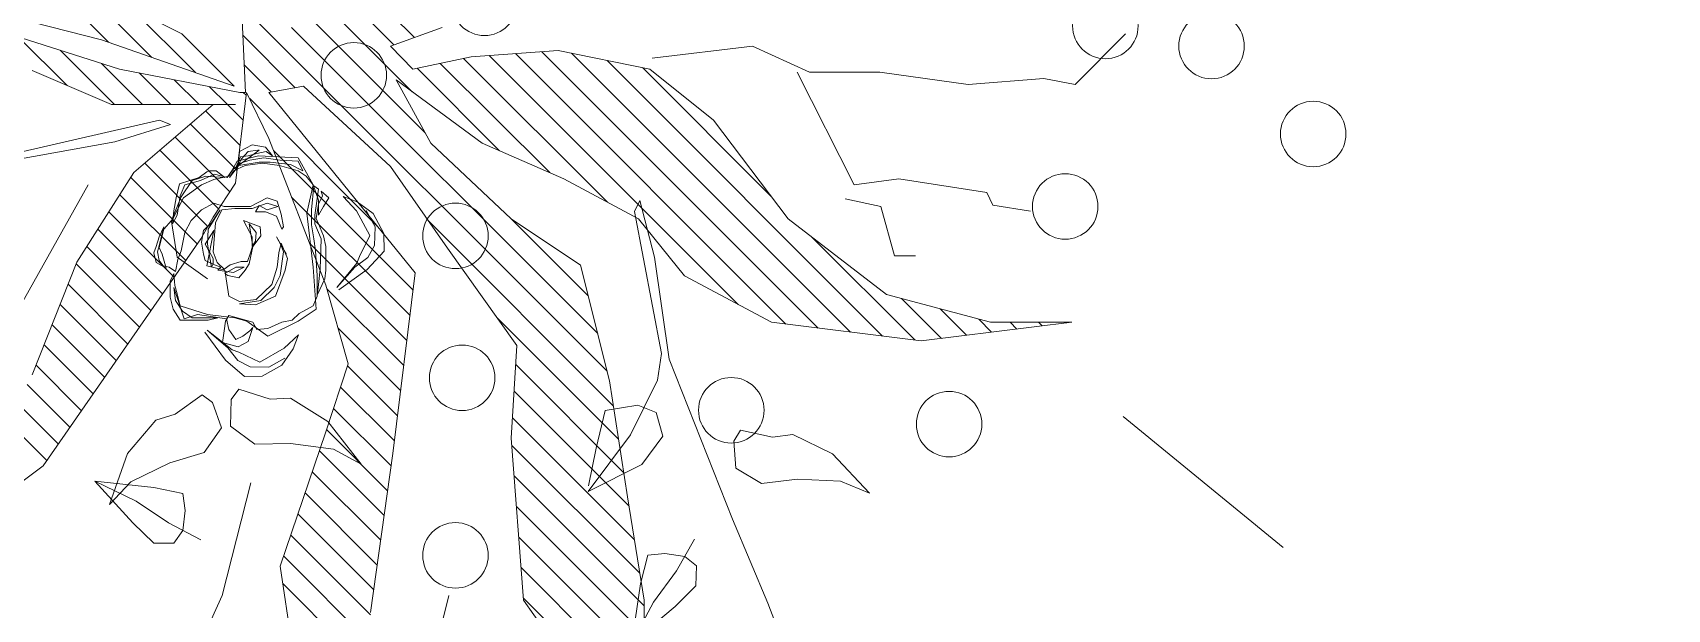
# Model space of a CAD drawing. Header units: millimetres. Extents: x -122165 to 59500, y -31598 to 53500.
# Drawn here: x 16509.1 to 16935.1, y 222.1 to 372.4 of the extents above; entities that cross this region are included whole.
import ezdxf

# ---------------------------------------------------------------- set-up
doc = ezdxf.new("R2010")
doc.units = ezdxf.units.MM
doc.header["$MEASUREMENT"] = 0
for name, color, linetype, lineweight in [('ARC_A_ R.C.C', 162, 'Continuous', 40), ('ARC_A_R.C.C. Hatch', 8, 'Continuous', 5), ('Lan_Planter', 74, 'Continuous', 13)]:
    doc.layers.add(name, color=color, linetype=linetype, lineweight=lineweight)

# ---------------------------------------------------------------- blocks, each defined once
blk = doc.blocks.new('ARC$1$Existing Layout$0$col gf 180116')
at = {"layer": 'ARC_A_R.C.C. Hatch'}
h = blk.add_hatch(color=256, dxfattribs=at)
h.dxf.hatch_style = 1
h.paths.add_polyline_path([(201.73999, 26.78621), (202.64, 26.78621), (202.64, 26.48621), (201.73999, 26.48621)])
edge = h.paths.add_edge_path()
edge.add_line((216.33999, 22.98621), (216.13999, 22.98621))
edge.add_line((216.13999, 22.98621), (216.13999, 25.58621))
edge.add_line((216.13999, 25.58621), (218.33999, 25.58621))
edge.add_line((218.33999, 25.58621), (218.33999, 22.98621))
edge.add_line((218.33999, 22.98621), (218.03999, 22.98621))
h.paths.add_polyline_path([(207.13999, 25.88621), (207.43999, 25.88621), (207.43999, 26.78621), (207.13999, 26.78621)])
h.paths.add_polyline_path([(208.03999, 20.48621), (208.03999, 20.78621), (207.13999, 20.78621), (207.13999, 20.48621)])
h.paths.add_polyline_path([(202.63999, 32.78621), (202.63999, 32.48621), (201.73999, 32.48621), (201.73999, 32.78621)])
h.paths.add_polyline_path([(191.23999, 20.48621), (191.23999, 20.78621), (190.33999, 20.78621), (190.33999, 20.48621)])
h.paths.add_polyline_path([(184.03999, 20.48621), (184.03999, 20.78621), (183.13999, 20.78621), (183.13999, 20.48621)])
h.paths.add_polyline_path([(220.63999, 14.18621), (220.33999, 14.18621), (220.33999, 13.28621), (220.63999, 13.28621)])
h.paths.add_polyline_path([(220.63999, 20.48621), (220.63999, 20.78621), (219.73999, 20.78621), (219.73999, 20.48621)])
h.paths.add_polyline_path([(220.63999, 25.28621), (220.63999, 25.58621), (219.73999, 25.58621), (219.73999, 25.28621)])
h.paths.add_polyline_path([(220.63999, 32.78621), (220.63999, 32.48621), (219.73999, 32.48621), (219.73999, 32.78621)])
h.paths.add_polyline_path([(220.33999, 37.28621), (220.63999, 37.28621), (220.63999, 38.18621), (220.33999, 38.18621)])
h.paths.add_polyline_path([(201.13999, 43.28621), (201.43999, 43.28621), (201.43999, 44.18621), (201.13999, 44.18621)])
h.paths.add_polyline_path([(196.33999, 43.28621), (196.63999, 43.28621), (196.63999, 44.18621), (196.33999, 44.18621)])
h.paths.add_polyline_path([(190.33999, 43.28621), (190.63999, 43.28621), (190.63999, 44.18621), (190.33999, 44.18621)])
h.paths.add_polyline_path([(207.13999, 43.28621), (207.43999, 43.28621), (207.43999, 44.18621), (207.13999, 44.18621)])
h.paths.add_polyline_path([(220.63999, 56.78621), (220.33999, 56.78621), (220.33999, 55.88621), (220.63999, 55.88621)])
h.paths.add_polyline_path([(220.33999, 50.78621), (220.63999, 50.78621), (220.63999, 49.88621), (220.33999, 49.88621)])
h.paths.add_polyline_path([(226.33999, 50.78621), (226.63999, 50.78621), (226.63999, 49.88621), (226.33999, 49.88621)])
h.paths.add_polyline_path([(220.33999, 43.28621), (220.63999, 43.28621), (220.63999, 44.18621), (220.33999, 44.18621)])
h.paths.add_polyline_path([(232.63999, 44.18621), (232.63999, 43.88621), (231.73999, 43.88621), (231.73999, 44.18621)])
h.paths.add_polyline_path([(232.63999, 50.48621), (232.63999, 50.78621), (231.73999, 50.78621), (231.73999, 50.48621)])
h.paths.add_polyline_path([(232.63999, 55.88621), (232.63999, 56.18621), (231.73999, 56.18621), (231.73999, 55.88621)])
h.paths.add_polyline_path([(213.13999, 43.28621), (213.43999, 43.28621), (213.43999, 44.18621), (213.13999, 44.18621)])
h.paths.add_polyline_path([(226.63999, 7.88621), (226.63999, 8.18621), (225.73999, 8.18621), (225.73999, 7.88621)])
h.paths.add_polyline_path([(226.63999, 13.28621), (226.63999, 13.58621), (225.73999, 13.58621), (225.73999, 13.28621)])
h.paths.add_polyline_path([(201.73999, 20.78621), (201.73999, 20.48621), (202.63999, 20.48621), (202.63999, 20.78621)])
h.paths.add_polyline_path([(184.03999, 25.88621), (184.03999, 26.18621), (183.13999, 26.18621), (183.13999, 25.88621)])
h.paths.add_polyline_path([(183.13999, 14.18621), (183.13999, 13.88621), (184.03999, 13.88621), (184.03999, 14.18621)])
h.paths.add_polyline_path([(202.63999, 13.88621), (202.63999, 14.18621), (201.73999, 14.18621), (201.73999, 13.88621)])
h.paths.add_polyline_path([(196.33999, 13.28621), (196.63999, 13.28621), (196.63999, 14.18621), (196.33999, 14.18621)])
h.paths.add_polyline_path([(190.33999, 13.28621), (190.63999, 13.28621), (190.63999, 14.18621), (190.33999, 14.18621)])
h.paths.add_polyline_path([(196.33999, 25.88621), (196.63999, 25.88621), (196.63999, 26.78621), (196.33999, 26.78621)])
h.paths.add_polyline_path([(190.33999, 25.88621), (190.63999, 25.88621), (190.63999, 26.78621), (190.33999, 26.78621)])
h.paths.add_polyline_path([(214.03999, 13.28621), (214.03999, 13.58621), (213.13999, 13.58621), (213.13999, 13.28621)])
h.paths.add_polyline_path([(213.13999, 20.78621), (213.13999, 20.48621), (214.03999, 20.48621), (214.03999, 20.78621)])
h.paths.add_polyline_path([(213.43999, 26.78621), (213.13999, 26.78621), (213.13999, 25.88621), (213.43999, 25.88621)])
h.paths.add_polyline_path([(214.03999, 32.78621), (214.03999, 32.48621), (213.13999, 32.48621), (213.13999, 32.78621)])
h.paths.add_polyline_path([(214.03999, 7.88621), (214.03999, 8.18621), (213.13999, 8.18621), (213.13999, 7.88621)])
h.paths.add_polyline_path([(226.63999, 20.48621), (226.63999, 20.78621), (225.73999, 20.78621), (225.73999, 20.48621)])
h.paths.add_polyline_path([(226.63999, 25.28621), (226.63999, 25.58621), (225.73999, 25.58621), (225.73999, 25.28621)])
h.paths.add_polyline_path([(226.63999, 32.78621), (226.63999, 32.48621), (225.73999, 32.48621), (225.73999, 32.78621)])
h.paths.add_polyline_path([(226.63999, 37.28621), (226.63999, 37.58621), (225.73999, 37.58621), (225.73999, 37.28621)])
h.paths.add_polyline_path([(225.73999, 44.18621), (225.73999, 43.88621), (226.63999, 43.88621), (226.63999, 44.18621)])
h.paths.add_polyline_path([(226.63999, 56.78621), (226.33999, 56.78621), (226.33999, 55.88621), (226.63999, 55.88621)])
h.paths.add_polyline_path([(214.03999, 55.88621), (214.03999, 56.18621), (213.13999, 56.18621), (213.13999, 55.88621)])
h.paths.add_polyline_path([(213.13999, 37.28621), (213.43999, 37.28621), (213.43999, 38.18621), (213.13999, 38.18621)])
h.paths.add_polyline_path([(214.03999, 50.78621), (213.73999, 50.78621), (213.73999, 49.88621), (214.03999, 49.88621)])
h.paths.add_polyline_path([(207.13999, 37.28621), (207.43999, 37.28621), (207.43999, 38.18621), (207.13999, 38.18621)])
h.paths.add_polyline_path([(207.13999, 49.88621), (207.43999, 49.88621), (207.43999, 50.78621), (207.13999, 50.78621)])
h.paths.add_polyline_path([(183.13999, 50.18621), (183.13999, 49.88621), (184.03999, 49.88621), (184.03999, 50.18621)])
h.paths.add_polyline_path([(183.13999, 38.18621), (183.13999, 37.88621), (184.03999, 37.88621), (184.03999, 38.18621)])
h.paths.add_polyline_path([(201.73999, 37.58621), (201.73999, 37.28621), (202.63999, 37.28621), (202.63999, 37.58621)])
h.paths.add_polyline_path([(196.33999, 37.28621), (196.63999, 37.28621), (196.63999, 38.18621), (196.33999, 38.18621)])
h.paths.add_polyline_path([(190.33999, 37.28621), (190.63999, 37.28621), (190.63999, 38.18621), (190.33999, 38.18621)])
h.paths.add_polyline_path([(201.13999, 49.88621), (201.43999, 49.88621), (201.43999, 50.78621), (201.13999, 50.78621)])
h.paths.add_polyline_path([(196.33999, 49.88621), (196.63999, 49.88621), (196.63999, 50.78621), (196.33999, 50.78621)])
h.paths.add_polyline_path([(190.33999, 49.88621), (190.63999, 49.88621), (190.63999, 50.78621), (190.33999, 50.78621)])
h.paths.add_polyline_path([(220.63999, 8.18621), (220.33999, 8.18621), (220.33999, 7.28621), (220.63999, 7.28621)])
h.paths.add_polyline_path([(195.73999, 20.48621), (195.73999, 20.78621), (196.63999, 20.78621), (196.63999, 20.48621)])
h.paths.add_polyline_path([(183.13999, 43.58621), (183.13999, 43.28621), (184.03999, 43.28621), (184.03999, 43.58621)])
blk = doc.blocks.new('ARC')
at = {"layer": 'ARC_A_ R.C.C', "extrusion": (4.48937e-09, -4.26518e-20, 1), "xscale": 999.9941761349517, "yscale": 999.9941761349517, "zscale": 999.9941761349517}
blk.add_blockref('ARC$1$Existing Layout$0$col gf 180116', (-183138.93, -13286.14, -0.89), dxfattribs=at)
blk = doc.blocks.new('b-85')
at = {"color": 97, "true_color": 0x446a2a}
for p, q in [((-268.3, 213.2), (-337.2, 306)), ((36, 260.7), (4.2, 161)), ((-75.3, 182.5), (-197.2, 250.8)), ((24.4, 173.3), (44.5, 252.3)), ((-264.7, 210.8), (-238.5, 237)), ((-253.3, 202.8), (-225.5, 230.6)), ((-58.3, 233.9), (-45.6, 164.1)), ((-30.7, 133.4), (-53, 230.1)), ((-7.1, 196.8), (26.3, 230.2)), ((-241.8, 194.9), (-212.5, 224.2)), ((-230.4, 186.9), (-199.1, 218.2)), ((-205.7, 220.9), (-128.3, 190.2)), ((-20.1, 166.4), (3.2, 220.9)), ((22.7, 168.4), (69.3, 215.1)), ((-112.4, 105.1), (-268.3, 213.2)), ((-218.9, 179), (-185.2, 212.7)), ((-207.5, 171), (-171.3, 207.2)), ((-196, 163.1), (-157.4, 201.7)), ((-184.6, 155.1), (-143.5, 196.2)), ((-20.1, 164.4), (17.2, 201.7)), ((12.3, 138.6), (65, 191.3)), ((67.9, 197.1), (28.6, 118.1)), ((-173.1, 147.2), (-129.6, 190.7)), ((-161.7, 139.2), (-117.5, 183.4)), ((-128.3, 190.2), (-66.8, 151.1)), ((-278.9, 177.9), (-307.5, 151.8)), ((-292.6, 149.5), (-278.9, 177.9)), ((-283.1, 137.3), (-278.9, 177.9)), ((-150.2, 131.3), (-105.7, 175.8)), ((-20.1, 145), (8.1, 173.2)), ((-7.4, 82.1), (24.4, 173.3)), ((-294.9, 167.8), (-259.9, 155.4)), ((-279.2, 153), (-294.9, 167.8)), ((-138.7, 123.4), (-93.8, 168.3)), ((-127.3, 115.4), (-82, 160.7)), ((-45.6, 164.1), (-33.9, 125.8)), ((-20.1, 81.3), (-20.1, 166.4)), ((4.2, 161), (-11.7, 78.2)), ((-307.5, 151.8), (-321.3, 137.3)), ((-307.5, 127.3), (-292.6, 149.5)), ((-266.2, 126.4), (-279.2, 153)), ((-259.9, 155.4), (-236.8, 136)), ((-115.8, 107.5), (-70.1, 153.2)), ((-66.8, 151.1), (-20.1, 96.6)), ((-20.1, 125.6), (1.6, 147.3)), ((1.9, 108.8), (45.8, 152.8)), ((-321.3, 137.3), (-321.3, 123.5)), ((-287.3, 117.3), (-283.1, 137.3)), ((-236.8, 136), (-232.8, 122.6)), ((-319.1, 105.1), (-307.5, 127.3)), ((-259, 102.7), (-266.2, 126.4)), ((-33.9, 125.8), (-30.7, 133.4)), ((-321.3, 123.5), (-312.8, 117.3)), ((-312.8, 117.3), (-299, 115.8)), ((-299, 115.8), (-287.3, 117.3)), ((-232.8, 122.6), (-219.6, 104.2)), ((-20.1, 106.2), (-3, 123.3)), ((28.6, 118.1), (-7.4, 82.1)), ((-242.2, 90.9), (-259, 102.7)), ((-219.6, 104.2), (-224.7, 97)), ((-65.5, 80.2), (-33.5, 112.2)), ((-48.2, 78.1), (-24.5, 101.8)), ((-279.9, 70.6), (-357.3, 90.5)), ((-224.7, 97), (-242.2, 90.9)), ((-20.1, 86.8), (-7.6, 99.3)), ((-20.1, 96.6), (-20.1, 81.3)), ((-241.1, 84.6), (-253.4, 68)), ((-222.6, 84.2), (-241.1, 84.6)), ((-215.6, 79), (-222.6, 84.2)), ((-222.4, 57.4), (-215.6, 79)), ((-11.7, 73.6), (-74.2, 81.3)), ((-30.9, 76), (-20.1, 86.8)), ((-253.4, 68), (-252.9, 43.4)), ((-203.3, -174), (47.8, 77.1)), ((-104.1, -16.6), (-16, 71.5)), ((-43.5, 58.3), (-11.7, 73.6)), ((-13.7, 73.9), (-11.7, 75.9)), ((-11.7, 74.4), (72.1, 78.2)), ((-11.7, 78.2), (-11.7, 74.4)), ((-11.4, 56.7), (7.1, 75.2)), ((-8.5, 40.3), (27.5, 76.2)), ((-221.9, 43.4), (-222.4, 57.4)), ((-11.7, 58.3), (-135.7, -42.2)), ((-7.4, 34.5), (-11.7, 58.3)), ((-437.9, 35.3), (-337.2, 50.6)), ((-409.4, -11.5), (-349.1, 48.8)), ((-390, -11.5), (-330.2, 48.3)), ((-337.2, 50.6), (-244.9, 19.2)), ((-147.6, -40.7), (-51.9, 55)), ((-370.6, -11.5), (-315.8, 43.3)), ((-353.4, -13.7), (-301.3, 38.4)), ((-252.9, 43.4), (-256.9, 13.9)), ((-237.8, 17.8), (-221.9, 43.4)), ((-177.4, -167.5), (32.9, 42.8)), ((-164.9, -38.6), (-83.6, 42.7)), ((-62.6, -25.3), (-7.4, 34.5)), ((-336.4, -16.1), (-286.8, 33.5)), ((-319.4, -18.5), (-272.4, 28.5)), ((-302.4, -20.9), (-257.9, 23.6)), ((-182.2, -36.4), (-115.3, 30.4)), ((-39.6, -49.1), (35.3, 25.8)), ((-285.4, -23.2), (-243.4, 18.7)), ((-268.3, -25.6), (-228.8, 13.9)), ((-267.2, -5), (-237.8, 17.8)), ((-256.9, 13.9), (-267.2, -5)), ((-244.9, 19.2), (-198.3, 3.8)), ((-199.4, -34.3), (-146.6, 18.5)), ((-11.3, -40.1), (48.7, 19.8)), ((-251.2, -27.9), (-214.2, 9.1)), ((-233.9, -30), (-199.6, 4.3)), ((-216.7, -32.2), (-173.7, 10.8)), ((20.9, -27.4), (38, -10.3)), ((-259.8, -26.8), (-369, -11.5)), ((-135.7, -42.2), (-259.8, -26.8)), ((-118.8, -64.4), (-62.6, -25.3)), ((-3.2, -29.1), (-46.7, -52.9)), ((-46.7, -88.2), (-3.2, -29.1)), ((20.1, -25.3), (4.2, -40.6)), ((32.9, -60.6), (20.1, -25.3)), ((26, -41.6), (41.4, -26.2)), ((-51.8, -100.1), (4.8, -43.4)), ((4.2, -40.6), (12.7, -80.5)), ((-357.3, -65.2), (-434.7, -46)), ((-227, -178.2), (-100.3, -51.6)), ((-46.7, -52.9), (-98.6, -108.1)), ((-185.6, -112), (-118.8, -64.4)), ((-66.8, -134.5), (8.2, -59.4)), ((-87.2, -174.2), (11.6, -75.4)), ((-71, -144.2), (-46.7, -88.2)), ((12.7, -80.5), (17, -140.3)), ((-249.9, -181.8), (-166.6, -98.5)), ((-157.5, -263.9), (13.6, -92.9)), ((-383.9, -199.4), (-296.2, -111.7)), ((-364.5, -199.4), (-275.2, -110.1)), ((-360.5, -116.6), (-249.2, -108.1)), ((-342.1, -196.4), (-254.2, -108.5)), ((-319, -192.7), (-235.3, -109)), ((-295.8, -188.9), (-217, -110.1)), ((-272.9, -185.3), (-198.7, -111.2)), ((-249.2, -108.1), (-185.6, -112)), ((-170.9, -296.7), (14.9, -111)), ((-151.5, -161), (-97.6, -107.1)), ((-98.6, -108.1), (-130.4, -155.7)), ((-439.6, -196.9), (-359.2, -116.5)), ((-428.4, -164.1), (-360.5, -116.6)), ((-422.7, -199.4), (-338.2, -114.9)), ((-403.3, -199.4), (-317.2, -113.3)), ((-173.6, -318.9), (16.2, -129.1)), ((-98.6, -195.6), (-71, -144.2)), ((17, -140.3), (4.2, -203.2)), ((-130.4, -155.7), (-209.9, -175.6)), ((-176.4, -341), (15.1, -149.5)), ((-285.8, -161), (-267.3, -197.8)), ((-247, -190.1), (-285.8, -161)), ((-256.1, -166.4), (-282, -161.1)), ((-230.2, -172.7), (-256.1, -166.4)), ((-209.9, -175.6), (-289.5, -187.9)), ((-226.5, -195.1), (-230.2, -172.7)), ((-179.1, -363.1), (10.2, -173.9)), ((-289.5, -187.9), (-360.5, -199.4)), ((-209.4, -208.5), (-247, -190.1)), ((-360.5, -199.4), (-424.1, -199.4)), ((-349.4, -196.8), (-389.8, -191)), ((-389.8, -191), (-364.9, -220.6)), ((-362, -205.8), (-389.8, -191)), ((-329.6, -201.8), (-349.4, -196.8)), ((-328.5, -213.5), (-329.6, -201.8)), ((-267.3, -197.8), (-247.9, -212.3)), ((-231.6, -207.7), (-226.5, -195.1)), ((-93.6, -192.8), (-191.1, -211.3)), ((-137.8, -227), (-98.6, -195.6)), ((-124.9, -206.5), (-86.1, -196.3)), ((-86.1, -196.3), (-93.6, -192.8)), ((-83.3, -286.7), (5.3, -198.2)), ((-340.3, -221.5), (-362, -205.8)), ((-247.9, -212.3), (-231.6, -207.7)), ((-191.1, -211.3), (-209.4, -208.5)), ((-195.1, -216.5), (-124.9, -206.5)), ((4.2, -203.2), (-30.7, -246.9)), ((11.7, -204.8), (20.1, -273.8)), ((-364.9, -220.6), (-350.8, -234.9)), ((-318.6, -234), (-340.3, -221.5)), ((-330.6, -227.2), (-328.5, -213.5)), ((-305, -260), (-195.1, -216.5)), ((-337, -235.4), (-330.6, -227.2)), ((-169.6, -286.8), (-137.8, -227)), ((-30.7, -246.9), (-98.6, -298.3)), ((-362.7, -284.3), (-305, -260)), ((-269.8, -262.4), (-280.4, -280)), ((-251.3, -261), (-269.8, -262.4)), ((-243.8, -265.5), (-251.3, -261)), ((-248.5, -287.6), (-243.8, -265.5)), ((-280.4, -280), (-277.5, -304.6)), ((20.1, -273.8), (2.1, -312.9)), ((-246.7, -301.5), (-248.5, -287.6)), ((-182.4, -389.6), (-169.6, -286.8)), ((-260, -328.6), (-246.7, -301.5)), ((-98.6, -298.3), (-150.6, -365.8)), ((-277.5, -304.6), (-278.7, -334.2)), ((2.1, -304.5), (-75.3, -343.6)), ((2.1, -312.9), (2.1, -361.2)), ((-181.8, -385.3), (-111.1, -314.5)), ((-287.1, -354.1), (-260, -328.6)), ((-278.7, -334.2), (-287.1, -354.1)), ((-84.8, -337.4), (-90.1, -362)), ((-75.3, -343.6), (-71, -374.2)), ((-150.6, -365.8), (-169.6, -437.1)), ((-90.1, -362), (-124.1, -371.2)), ((2.1, -361.2), (-6.4, -421.8)), ((-180.7, -403.5), (-153.3, -376.2)), ((-124.1, -371.2), (-124.1, -385.8)), ((-71, -374.2), (-80.6, -434.8)), ((-169.6, -493.1), (-182.4, -389.6)), ((-178.5, -420.8), (-160.4, -402.7)), ((-6.4, -421.8), (-2.1, -473.9)), ((-176.4, -438), (-167.5, -429.1)), ((-169.6, -437.1), (-169.6, -493.1)), ((-80.6, -434.8), (-89.1, -438.7)), ((-89.1, -438.7), (-93.3, -464.7)), ((-174.3, -455.3), (-169.6, -450.7)), ((-172.2, -472.6), (-169.6, -470.1)), ((-2.1, -473.9), (-6.4, -495.4)), ((-170, -489.9), (-169.6, -489.5)), ((-6.4, -495.4), (28.6, -529.9)), ((-324.4, -638.1), (-234.3, -528.4))]:
    blk.add_line(p, q, dxfattribs=at)
at = {"color": 30, "true_color": 0xef731a}
for p, q in [((-132.4, 128.8), (-128.7, 135.8)), ((-128.7, 135.8), (-122, 137.4)), ((-121.3, 134.7), (-127.2, 133.7)), ((-122, 137.4), (-117.6, 135.8)), ((-115.4, 133.1), (-121.3, 134.7)), ((-117.6, 135.8), (-110.9, 133.7)), ((-103.8, 100.2), (-60.4, 143.6)), ((-160.6, 124), (-168.1, 119.2)), ((-152.5, 126.2), (-160.6, 124)), ((-141.3, 126.2), (-152.5, 126.2)), ((-136.1, 123.5), (-141.3, 126.2)), ((-131.7, 126.7), (-134.7, 122.4)), ((-122.8, 131.5), (-132.4, 128.8)), ((-130.9, 131), (-131.7, 126.7)), ((-127.2, 133.7), (-130.9, 131)), ((-125, 121.3), (-100.5, 125.1)), ((-118.3, 133.7), (-122.8, 131.5)), ((-105.7, 130.4), (-118.3, 133.7)), ((-104.2, 130.4), (-115.4, 133.1)), ((-110.9, 133.7), (-104.2, 130.4)), ((-99.8, 125.1), (-105.7, 130.4)), ((-102, 124.5), (-93.1, 123.5)), ((-96.1, 121.3), (-102, 124.5)), ((-100.5, 125.1), (-84.2, 117)), ((-83.4, 118.6), (-99.8, 125.1)), ((-91.7, 92.8), (-51.4, 133.1)), ((-357.3, 90.5), (-410.3, 114.3)), ((-168.1, 119.2), (-168.1, 112.7)), ((-168.1, 112.7), (-168.1, 99.9)), ((-145.8, 123.5), (-167.3, 116.5)), ((-167.3, 116.5), (-164.3, 107.4)), ((-166.6, 111.1), (-162.1, 117.6)), ((-164.3, 100.4), (-158.4, 119.2)), ((-162.1, 117.6), (-154.7, 122.4)), ((-158.4, 119.2), (-150.2, 121.3)), ((-154.7, 122.4), (-145.8, 123.5)), ((-150.2, 121.3), (-144.3, 122.9)), ((-144.3, 122.9), (-136.1, 123.5)), ((-139.9, 100.4), (-125, 121.3)), ((-134.7, 122.4), (-126.5, 120.8)), ((-126.5, 120.8), (-120.6, 118.6)), ((-120.6, 118.6), (-107.9, 116)), ((-107.9, 116), (-99.8, 111.7)), ((-82.7, 119.2), (-96.1, 121.3)), ((-93.1, 123.5), (-84.2, 121.9)), ((-84.2, 121.9), (-74.5, 119.7)), ((-84.2, 117), (-75.3, 104.7)), ((-72.3, 111.1), (-83.4, 118.6)), ((-81.2, 118.6), (-82.7, 119.2)), ((-75.3, 116), (-81.2, 118.6)), ((-80, 85.1), (-42.5, 122.7)), ((-72.3, 105.2), (-75.3, 116)), ((-74.5, 119.7), (-72.3, 112.7)), ((-72.3, 112.7), (-70.1, 106.3)), ((-176.5, 102.2), (-195.6, 88)), ((-164.3, 107.4), (-167.3, 87.5)), ((-166.6, 93.4), (-166.6, 111.1)), ((-130.2, 95.6), (-127.2, 102)), ((-127.2, 102), (-122.8, 103.1)), ((-125.8, 96.6), (-116.1, 102)), ((-122.8, 103.1), (-114.6, 104.7)), ((-116.1, 102), (-106.5, 96.1)), ((-114.6, 104.7), (-106.5, 103.1)), ((-97.5, 96.6), (-112.4, 105.1)), ((-106.5, 103.1), (-101.3, 97.7)), ((-99.8, 111.7), (-92.4, 104.7)), ((-92.4, 104.7), (-87.9, 96.1)), ((-75.3, 104.7), (-71.6, 96.1)), ((-69.3, 101.5), (-72.3, 111.1)), ((-67.9, 95.6), (-72.3, 105.2)), ((-70.1, 106.3), (-66.4, 100.9)), ((-70.1, 88.6), (-69.3, 101.5)), ((-188.5, 83.6), (-175, 100.7)), ((-175, 100.7), (-187.1, 86.4)), ((-186.6, 79.5), (-183.6, 90.2)), ((-183.6, 90.2), (-175.5, 89.1)), ((-168.1, 99.9), (-166.6, 93.4)), ((-166.6, 81.6), (-164.3, 100.4)), ((-135.4, 82.7), (-133.9, 93.4)), ((-130.9, 100.9), (-133.9, 88.6)), ((-133.9, 93.4), (-131.7, 91.3)), ((-128.7, 93.9), (-133.2, 89.1)), ((-116.1, 100.4), (-131.7, 97.7)), ((-131.7, 97.7), (-129.5, 96.6)), ((-131.7, 91.3), (-130.2, 95.6)), ((-106.5, 96.1), (-130.9, 100.9)), ((-129.5, 96.6), (-125.8, 96.6)), ((-121.3, 96.6), (-128.7, 93.9)), ((-101.3, 95), (-121.3, 96.6)), ((-105.7, 99.9), (-116.1, 100.4)), ((-92.4, 91.8), (-105.7, 99.9)), ((-101.3, 97.7), (-92.4, 91.8)), ((-92.4, 90.7), (-101.3, 95)), ((-74.2, 81.3), (-97.5, 96.6)), ((-91.6, 81.6), (-92.4, 90.7)), ((-87.9, 96.1), (-90.1, 89.1)), ((-71.6, 96.1), (-69.3, 85.9)), ((-70.1, 87), (-67.9, 95.6)), ((-65.6, 94.5), (-70.1, 88.6)), ((-66.4, 100.9), (-65.6, 99.3)), ((-65.6, 99.3), (-65.6, 94.5)), ((-195.6, 88), (-207, 75.1)), ((-195.9, 79.6), (-200.2, 71.1)), ((-197.1, 64.5), (-190.3, 79)), ((-187.1, 86.4), (-195.9, 79.6)), ((-190.3, 79), (-188.5, 83.6)), ((-182.9, 72.5), (-186.6, 79.5)), ((-174.7, 85.9), (-181.4, 81.1)), ((-181.4, 81.1), (-179.2, 76.2)), ((-175.5, 89.1), (-168.8, 88)), ((-167.3, 87.5), (-174.7, 85.9)), ((-165.1, 85.9), (-169.5, 69.3)), ((-168.8, 88), (-165.1, 85.9)), ((-168.8, 73.5), (-166.6, 81.6)), ((-151.7, 85.9), (-155.4, 78.4)), ((-133.9, 88.6), (-151.7, 85.9)), ((-139.1, 78.9), (-137.6, 86.4)), ((-133.9, 74.6), (-139.1, 78.9)), ((-137.6, 86.4), (-136.1, 88.6)), ((-136.1, 88.6), (-131.7, 81.1)), ((-131.7, 75.2), (-135.4, 82.7)), ((-133.2, 89.1), (-130.2, 84.8)), ((-131.7, 81.1), (-131.7, 75.2)), ((-130.2, 84.8), (-128, 77.3)), ((-91.6, 69.8), (-91.6, 81.6)), ((-90.1, 89.1), (-90.1, 70.9)), ((-64.9, 83.2), (-70.1, 87)), ((-70.1, 85.4), (-60.4, 77.8)), ((-65.6, 82.7), (-70.1, 85.4)), ((-69.3, 85.9), (-59, 80)), ((-61.9, 74.6), (-65.6, 82.7)), ((-51.5, 65), (-64.9, 83.2)), ((-63.4, 81.1), (-56, 77.8)), ((-61.9, 78.9), (-63.4, 81.1)), ((-61.9, 79.5), (-57.5, 77.3)), ((-52.3, 78.4), (-61.9, 79.5)), ((-59.7, 65), (-61.9, 78.9)), ((-59, 80), (-55.2, 65.5)), ((-207, 75.1), (-206.7, 62.9)), ((-200.2, 71.1), (-200.5, 58.4)), ((-173.3, 69.3), (-182.9, 72.5)), ((-179.2, 76.2), (-175.5, 71.4)), ((-179.2, 59.1), (-168.8, 73.5)), ((-175.5, 71.4), (-173.3, 69.3)), ((-169.5, 69.3), (-174.7, 66.6)), ((-157.7, 67.6), (-156.9, 78.4)), ((-151.7, 53.7), (-157.7, 67.6)), ((-156.9, 78.4), (-154.7, 63.9)), ((-155.4, 78.4), (-154, 67.1)), ((-129.5, 71.9), (-133.9, 74.6)), ((-117.6, 69.3), (-129.5, 71.9)), ((-128, 77.3), (-128, 73)), ((-128, 73), (-122, 70.9)), ((-122, 70.9), (-118.3, 69.8)), ((-118.3, 69.8), (-110.2, 63.9)), ((-102, 71.9), (-117.6, 69.3)), ((-117.6, 69.8), (-113.9, 67.6)), ((-110.9, 69.8), (-117.6, 69.8)), ((-113.9, 67.6), (-107.9, 67.1)), ((-107.9, 71.4), (-110.9, 69.8)), ((-99.8, 75.7), (-107.9, 71.4)), ((-107.9, 67.1), (-102, 71.9)), ((-104.2, 64.4), (-99.8, 75.7)), ((-93.8, 67.6), (-89.4, 65)), ((-93.8, 60.7), (-93.8, 67.6)), ((-87.9, 59.6), (-91.6, 69.8)), ((-90.1, 70.9), (-84.2, 59.6)), ((-60.4, 62.8), (-61.9, 74.6)), ((-60.4, 77.8), (-58.2, 71.4)), ((-58.2, 71.4), (-56.7, 61.7)), ((-57.5, 77.3), (-52.3, 72.5)), ((-56, 77.8), (-55.2, 72.5)), ((-55.2, 72.5), (-53.8, 66.6)), ((-47.8, 69.8), (-52.3, 78.4)), ((-52.3, 72.5), (-51.5, 66)), ((-49.3, 60.7), (-47.8, 69.8)), ((-206.7, 62.9), (-199.1, 49.4)), ((-200.5, 58.4), (-194.2, 47.4)), ((-187.4, 47.8), (-197.1, 64.5)), ((-168.8, 38.1), (-179.2, 59.1)), ((-174.7, 66.6), (-174, 59.1)), ((-174, 59.1), (-169.5, 49.4)), ((-154.7, 63.9), (-145.8, 54.8)), ((-154, 67.1), (-143.6, 56.4)), ((-144.2, 19.2), (-43.5, 58.3)), ((-143.6, 56.4), (-131.7, 52.6)), ((-110.2, 63.9), (-104.2, 64.4)), ((-96.8, 53.1), (-93.8, 60.7)), ((-89.4, 65), (-92.4, 59.6)), ((-92.4, 59.6), (-90.1, 52.1)), ((-90.1, 52.1), (-87.9, 59.6)), ((-84.2, 59.6), (-86.4, 52.6)), ((-61.9, 51), (-60.4, 62.8)), ((-61.2, 43.5), (-59.7, 57.4)), ((-59.7, 57.4), (-59.7, 65)), ((-56.7, 61.7), (-58.2, 50.5)), ((-55.2, 65.5), (-56.7, 38.1)), ((-55.2, 55.8), (-49.3, 60.7)), ((-52.3, 60.1), (-55.2, 55.8)), ((-53.8, 66.6), (-52.3, 60.1)), ((-51.5, 66), (-51.5, 65)), ((-199.1, 49.4), (-187.8, 41.6)), ((-178.3, 38), (-187.4, 47.8)), ((-169.5, 49.4), (-168.1, 42.4)), ((-133.9, 47.2), (-151.7, 53.7)), ((-145.8, 54.8), (-137.6, 50.5)), ((-137.6, 50.5), (-121.3, 48.3)), ((-125.8, 45.6), (-133.9, 47.2)), ((-131.7, 52.6), (-122, 51.5)), ((-115.4, 49.9), (-125.8, 45.6)), ((-110.9, 53.1), (-122.8, 46.2)), ((-122, 51.5), (-115.4, 49.9)), ((-121.3, 48.3), (-116.8, 49.9)), ((-116.8, 49.9), (-110.9, 53.1)), ((-105.7, 49.4), (-96.8, 53.1)), ((-104.2, 48.3), (-105.7, 49.4)), ((-95.3, 49.9), (-104.2, 48.3)), ((-86.4, 52.6), (-95.3, 49.9)), ((-65.6, 38.1), (-61.9, 51)), ((-58.2, 50.5), (-59, 38.1)), ((-187.8, 41.6), (-178.3, 38)), ((-160.6, 25.8), (-168.8, 38.1)), ((-168.1, 42.4), (-163.6, 37.6)), ((-163.6, 37.6), (-158.4, 27.9)), ((-56.7, 38.1), (-75.3, 27.9)), ((-69.3, 32.7), (-65.6, 38.1)), ((-65.6, 34.9), (-61.2, 43.5)), ((-59, 38.1), (-65.6, 34.9)), ((-131.7, 27.9), (-160.6, 25.8)), ((-158.4, 27.9), (-151.7, 25.2)), ((-151.7, 25.2), (-143.6, 24.2)), ((-151, 25.2), (-139.9, 19.9)), ((-137.6, 25.2), (-151, 25.2)), ((-143.6, 24.2), (-133.2, 23.1)), ((-120.6, 26.3), (-137.6, 25.2)), ((-133.2, 23.1), (-112.4, 22.5)), ((-94.6, 32.2), (-131.7, 27.9)), ((-112.4, 27.4), (-120.6, 26.3)), ((-102.7, 29), (-112.4, 27.4)), ((-112.4, 22.5), (-102, 26.8)), ((-110.2, 20.9), (-102, 24.2)), ((-92.4, 29), (-102.7, 29)), ((-102, 26.8), (-96.1, 26.8)), ((-102, 24.2), (-98.3, 25.8)), ((-98.3, 25.8), (-88.6, 24.2)), ((-96.1, 26.8), (-78.2, 24.2)), ((-96.1, 24.2), (-85.7, 24.2)), ((-90.1, 20.9), (-96.1, 24.2)), ((-75.3, 27.9), (-94.6, 32.2)), ((-76, 27.4), (-92.4, 29)), ((-88.6, 24.2), (-82.7, 21.5)), ((-85.7, 24.2), (-75.3, 27.9)), ((-79.7, 22.5), (-84.2, 17.2)), ((-82.7, 21.5), (-79.7, 22.5)), ((-78.2, 24.2), (-76, 27.4)), ((-75.3, 27.9), (-69.3, 32.7)), ((-198.3, 3.8), (-144.2, 19.2)), ((-145.8, 11.7), (-131.8, -0.7)), ((-129, -2.1), (-145.8, 11.7)), ((-139.9, 19.9), (-133.9, 19.3)), ((-133.9, 19.3), (-127.2, 19.3)), ((-127.2, 19.3), (-117.6, 19.3)), ((-117.6, 19.3), (-110.2, 20.9)), ((-84.2, 17.2), (-90.1, 20.9)), ((-147.4, 10.2), (-133.5, -9.2)), ((-83.2, 7.2), (-93.2, -1.8)), ((-87, -2.2), (-83.2, 7.2)), ((-133.5, -9.2), (-120.9, -20.8)), ((-131.8, -0.7), (-125.1, -9.6)), ((-124.4, -4), (-129, -2.1)), ((-125.1, -9.6), (-116.8, -14.1)), ((-110.1, -11.1), (-124.4, -4)), ((-93.2, -1.8), (-110.1, -11.1)), ((-104, -14.6), (-92.9, -8.5)), ((-95, -13.4), (-87, -2.2)), ((-120.9, -20.8), (-108.6, -20.7)), ((-116.8, -14.1), (-104, -14.6)), ((-108.6, -20.7), (-95, -13.4)), ((-350.8, -234.9), (-337, -235.4)), ((-442.2, -315.2), (-362.7, -284.3))]:
    blk.add_line(p, q, dxfattribs=at)
at = {"color": 97, "true_color": 0x446a2a}
for centre in [(0, 0), (-329.8, -69.8), (-207.8, -74.4), (-110.3, -69.8), (49.8, -89.7), (-230.1, -259.2), (-239.6, -408.8), (-90.1, -488.5), (33.9, -516.1), (20.1, -589), (-40.3, -658.8)]:
    blk.add_circle(centre, 22.5, dxfattribs=at)
blk = doc.blocks.new('ARC$0$Existing Layout$0$col gf 180116')
at = {"true_color": 0x3d3dff}
h = blk.add_hatch(color=160, dxfattribs=at)
h.dxf.hatch_style = 1
h.paths.add_polyline_path([(201.73999, 26.78621), (202.64, 26.78621), (202.64, 26.48621), (201.73999, 26.48621)])
edge = h.paths.add_edge_path()
edge.add_line((216.33999, 22.98621), (216.13999, 22.98621))
edge.add_line((216.13999, 22.98621), (216.13999, 25.58621))
edge.add_line((216.13999, 25.58621), (218.33999, 25.58621))
edge.add_line((218.33999, 25.58621), (218.33999, 22.98621))
edge.add_line((218.33999, 22.98621), (218.03999, 22.98621))
h.paths.add_polyline_path([(207.13999, 25.88621), (207.43999, 25.88621), (207.43999, 26.78621), (207.13999, 26.78621)])
h.paths.add_polyline_path([(208.03999, 20.48621), (208.03999, 20.78621), (207.13999, 20.78621), (207.13999, 20.48621)])
h.paths.add_polyline_path([(202.63999, 32.78621), (202.63999, 32.48621), (201.73999, 32.48621), (201.73999, 32.78621)])
h.paths.add_polyline_path([(191.23999, 20.48621), (191.23999, 20.78621), (190.33999, 20.78621), (190.33999, 20.48621)])
h.paths.add_polyline_path([(184.03999, 20.48621), (184.03999, 20.78621), (183.13999, 20.78621), (183.13999, 20.48621)])
h.paths.add_polyline_path([(220.63999, 14.18621), (220.33999, 14.18621), (220.33999, 13.28621), (220.63999, 13.28621)])
h.paths.add_polyline_path([(220.63999, 20.48621), (220.63999, 20.78621), (219.73999, 20.78621), (219.73999, 20.48621)])
h.paths.add_polyline_path([(220.63999, 25.28621), (220.63999, 25.58621), (219.73999, 25.58621), (219.73999, 25.28621)])
h.paths.add_polyline_path([(220.63999, 32.78621), (220.63999, 32.48621), (219.73999, 32.48621), (219.73999, 32.78621)])
h.paths.add_polyline_path([(220.33999, 37.28621), (220.63999, 37.28621), (220.63999, 38.18621), (220.33999, 38.18621)])
h.paths.add_polyline_path([(201.13999, 43.28621), (201.43999, 43.28621), (201.43999, 44.18621), (201.13999, 44.18621)])
h.paths.add_polyline_path([(196.33999, 43.28621), (196.63999, 43.28621), (196.63999, 44.18621), (196.33999, 44.18621)])
h.paths.add_polyline_path([(190.33999, 43.28621), (190.63999, 43.28621), (190.63999, 44.18621), (190.33999, 44.18621)])
h.paths.add_polyline_path([(207.13999, 43.28621), (207.43999, 43.28621), (207.43999, 44.18621), (207.13999, 44.18621)])
h.paths.add_polyline_path([(220.63999, 56.78621), (220.33999, 56.78621), (220.33999, 55.88621), (220.63999, 55.88621)])
h.paths.add_polyline_path([(220.33999, 50.78621), (220.63999, 50.78621), (220.63999, 49.88621), (220.33999, 49.88621)])
h.paths.add_polyline_path([(226.33999, 50.78621), (226.63999, 50.78621), (226.63999, 49.88621), (226.33999, 49.88621)])
h.paths.add_polyline_path([(220.33999, 43.28621), (220.63999, 43.28621), (220.63999, 44.18621), (220.33999, 44.18621)])
h.paths.add_polyline_path([(232.63999, 44.18621), (232.63999, 43.88621), (231.73999, 43.88621), (231.73999, 44.18621)])
h.paths.add_polyline_path([(232.63999, 50.48621), (232.63999, 50.78621), (231.73999, 50.78621), (231.73999, 50.48621)])
h.paths.add_polyline_path([(232.63999, 55.88621), (232.63999, 56.18621), (231.73999, 56.18621), (231.73999, 55.88621)])
h.paths.add_polyline_path([(213.13999, 43.28621), (213.43999, 43.28621), (213.43999, 44.18621), (213.13999, 44.18621)])
h.paths.add_polyline_path([(226.63999, 7.88621), (226.63999, 8.18621), (225.73999, 8.18621), (225.73999, 7.88621)])
h.paths.add_polyline_path([(226.63999, 13.28621), (226.63999, 13.58621), (225.73999, 13.58621), (225.73999, 13.28621)])
h.paths.add_polyline_path([(201.73999, 20.78621), (201.73999, 20.48621), (202.63999, 20.48621), (202.63999, 20.78621)])
h.paths.add_polyline_path([(184.03999, 25.88621), (184.03999, 26.18621), (183.13999, 26.18621), (183.13999, 25.88621)])
h.paths.add_polyline_path([(183.13999, 14.18621), (183.13999, 13.88621), (184.03999, 13.88621), (184.03999, 14.18621)])
h.paths.add_polyline_path([(202.63999, 13.88621), (202.63999, 14.18621), (201.73999, 14.18621), (201.73999, 13.88621)])
h.paths.add_polyline_path([(196.33999, 13.28621), (196.63999, 13.28621), (196.63999, 14.18621), (196.33999, 14.18621)])
h.paths.add_polyline_path([(190.33999, 13.28621), (190.63999, 13.28621), (190.63999, 14.18621), (190.33999, 14.18621)])
h.paths.add_polyline_path([(196.33999, 25.88621), (196.63999, 25.88621), (196.63999, 26.78621), (196.33999, 26.78621)])
h.paths.add_polyline_path([(190.33999, 25.88621), (190.63999, 25.88621), (190.63999, 26.78621), (190.33999, 26.78621)])
h.paths.add_polyline_path([(214.03999, 13.28621), (214.03999, 13.58621), (213.13999, 13.58621), (213.13999, 13.28621)])
h.paths.add_polyline_path([(213.13999, 20.78621), (213.13999, 20.48621), (214.03999, 20.48621), (214.03999, 20.78621)])
h.paths.add_polyline_path([(213.43999, 26.78621), (213.13999, 26.78621), (213.13999, 25.88621), (213.43999, 25.88621)])
h.paths.add_polyline_path([(214.03999, 32.78621), (214.03999, 32.48621), (213.13999, 32.48621), (213.13999, 32.78621)])
h.paths.add_polyline_path([(214.03999, 7.88621), (214.03999, 8.18621), (213.13999, 8.18621), (213.13999, 7.88621)])
h.paths.add_polyline_path([(226.63999, 20.48621), (226.63999, 20.78621), (225.73999, 20.78621), (225.73999, 20.48621)])
h.paths.add_polyline_path([(226.63999, 25.28621), (226.63999, 25.58621), (225.73999, 25.58621), (225.73999, 25.28621)])
h.paths.add_polyline_path([(226.63999, 32.78621), (226.63999, 32.48621), (225.73999, 32.48621), (225.73999, 32.78621)])
h.paths.add_polyline_path([(226.63999, 37.28621), (226.63999, 37.58621), (225.73999, 37.58621), (225.73999, 37.28621)])
h.paths.add_polyline_path([(225.73999, 44.18621), (225.73999, 43.88621), (226.63999, 43.88621), (226.63999, 44.18621)])
h.paths.add_polyline_path([(226.63999, 56.78621), (226.33999, 56.78621), (226.33999, 55.88621), (226.63999, 55.88621)])
h.paths.add_polyline_path([(214.03999, 55.88621), (214.03999, 56.18621), (213.13999, 56.18621), (213.13999, 55.88621)])
h.paths.add_polyline_path([(213.13999, 37.28621), (213.43999, 37.28621), (213.43999, 38.18621), (213.13999, 38.18621)])
h.paths.add_polyline_path([(214.03999, 50.78621), (213.73999, 50.78621), (213.73999, 49.88621), (214.03999, 49.88621)])
h.paths.add_polyline_path([(207.13999, 37.28621), (207.43999, 37.28621), (207.43999, 38.18621), (207.13999, 38.18621)])
h.paths.add_polyline_path([(207.13999, 49.88621), (207.43999, 49.88621), (207.43999, 50.78621), (207.13999, 50.78621)])
h.paths.add_polyline_path([(183.13999, 50.18621), (183.13999, 49.88621), (184.03999, 49.88621), (184.03999, 50.18621)])
h.paths.add_polyline_path([(183.13999, 38.18621), (183.13999, 37.88621), (184.03999, 37.88621), (184.03999, 38.18621)])
h.paths.add_polyline_path([(201.73999, 37.58621), (201.73999, 37.28621), (202.63999, 37.28621), (202.63999, 37.58621)])
h.paths.add_polyline_path([(196.33999, 37.28621), (196.63999, 37.28621), (196.63999, 38.18621), (196.33999, 38.18621)])
h.paths.add_polyline_path([(190.33999, 37.28621), (190.63999, 37.28621), (190.63999, 38.18621), (190.33999, 38.18621)])
h.paths.add_polyline_path([(201.13999, 49.88621), (201.43999, 49.88621), (201.43999, 50.78621), (201.13999, 50.78621)])
h.paths.add_polyline_path([(196.33999, 49.88621), (196.63999, 49.88621), (196.63999, 50.78621), (196.33999, 50.78621)])
h.paths.add_polyline_path([(190.33999, 49.88621), (190.63999, 49.88621), (190.63999, 50.78621), (190.33999, 50.78621)])
h.paths.add_polyline_path([(220.63999, 8.18621), (220.33999, 8.18621), (220.33999, 7.28621), (220.63999, 7.28621)])
h.paths.add_polyline_path([(195.73999, 20.48621), (195.73999, 20.78621), (196.63999, 20.78621), (196.63999, 20.48621)])
h.paths.add_polyline_path([(183.13999, 43.58621), (183.13999, 43.28621), (184.03999, 43.28621), (184.03999, 43.58621)])

msp = doc.modelspace()

# ---------------------------------------------------------------- block references
msp.add_blockref('ARC', (0, 0))
at = {"layer": 'ARC_A_ R.C.C', "xscale": 999.9941761349517, "yscale": 999.9941761349517, "zscale": 999.9941761349517}
msp.add_blockref('ARC$0$Existing Layout$0$col gf 180116', (-183138.93, -13286.14, -0.89), dxfattribs=at)
at = {"layer": 'Lan_Planter', "xscale": 0.3794487534784165, "yscale": 0.3794487534784165, "zscale": 0.3794487534784165, "rotation": 90}
msp.add_blockref('b-85', (16592.82, 361.32, -2.39), dxfattribs=at)

doc.saveas('drawing.dxf')
